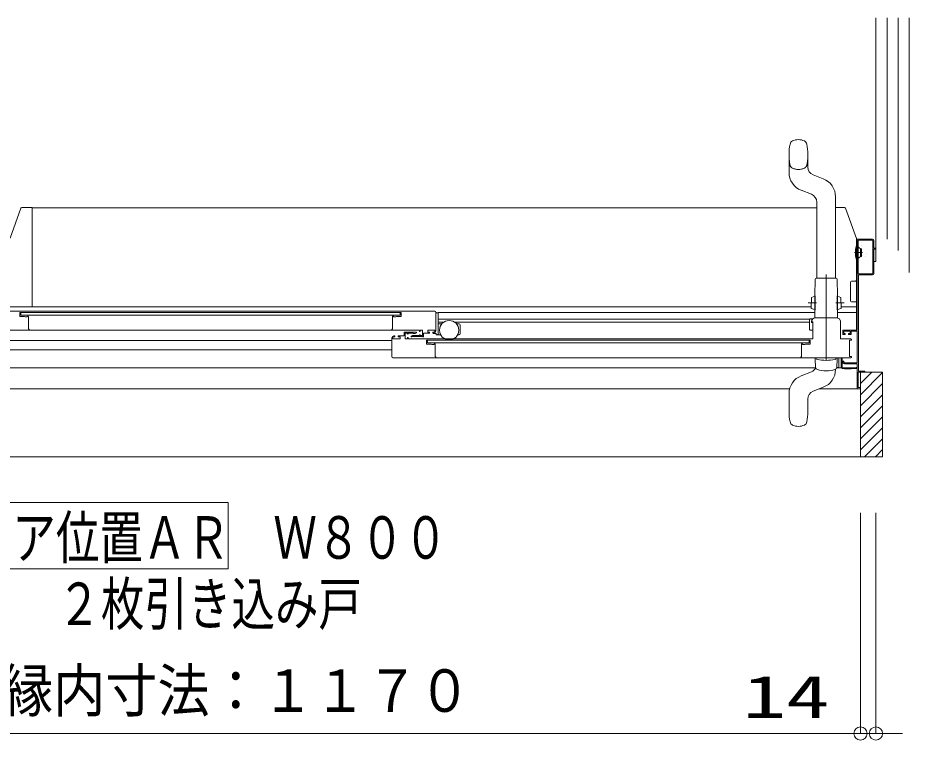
# Model space of a CAD drawing. Units: millimetres on the paper. Extents: x -305 to 305, y -152 to 152.
# Drawn here: x -152.2 to -111.93, y -52.55 to -19.93 of the extents above; entities that cross this region are included whole.
import ezdxf
from ezdxf.enums import TextEntityAlignment as Align

# ---------------------------------------------------------------- set-up
doc = ezdxf.new("R2010")
doc.units = ezdxf.units.MM
for name, pattern in [('DASHED2', [3, 2, -1]), ('LONG_CHAIN', [21, 18, -1, 1, -1]), ('LONG_DOUBLE_CHAIN', [21.8, 18, -1, 0.6, -0.6, 0.6, -1])]:
    doc.linetypes.add(name, pattern=pattern)
doc.layers.add('0-0_0', color=7, linetype='Continuous', lineweight=9)
doc.layers.add('0-1_VIEW0001', color=7, linetype='Continuous', lineweight=9)
doc.styles.add('ＭＳ ゴシック', font='')
doc.styles.get('ＭＳ ゴシック').set_extended_font_data('MS Gothic')

# ---------------------------------------------------------------- blocks, each defined once
blk = doc.blocks.new('_ORIGIN')
at = {"layer": '0-0_0'}
blk.add_line((0, 0), (-1, 0), dxfattribs=at)
blk.add_circle((0, 0), 0.5, dxfattribs=at)

msp = doc.modelspace()

# ---------------------------------------------------------------- linework, layer by layer
at = {"layer": '0-0_0'}
for p, q in [((-114.134, -42.287), (-114.134, -52.246)), ((-113.434, -42.287), (-113.434, -52.246)), ((-114.734, -52.246), (-172.029, -52.246)), ((-114.734, -52.246), (-115.334, -52.246)), ((-113.434, -52.246), (-114.134, -52.246)), ((-112.834, -52.246), (-112.234, -52.246))]:
    msp.add_line(p, q, dxfattribs=at)
msp.add_lwpolyline([(-114.134, -42.287), (-114.134, -52.246), (-119.382, -52.246)], dxfattribs=at)
at = {"layer": '0-1_VIEW0001'}
for p, q in [((-113.434, -30.926), (-113.434, -19.926)), ((-112.934, -29.926), (-112.934, -19.926)), ((-112.434, -19.926), (-112.434, -29.926)), ((-112.434, -29.926), (-112.434, -19.926)), ((-152.543, -29.875), (-152.061, -28.525)), ((-152.014, -28.492), (-151.549, -28.492)), ((-151.549, -30.203), (-151.549, -28.492)), ((-114.319, -31.774), (-114.319, -29.892)), ((-114.319, -29.926), (-113.584, -29.926)), ((-114.234, -31.466), (-114.234, -29.986)), ((-114.219, -29.971), (-113.594, -29.971)), ((-113.579, -29.986), (-113.579, -31.466)), ((-113.534, -29.976), (-113.534, -30.326)), ((-112.434, -29.926), (-112.434, -30.426)), ((-151.549, -32.949), (-151.549, -30.205)), ((-114.322, -30.226), (-114.309, -30.226)), ((-114.284, -30.226), (-114.304, -30.226)), ((-114.269, -30.309), (-114.25, -30.309)), ((-114.134, -30.351), (-114.213, -30.292)), ((-114.134, -30.701), (-114.134, -30.351)), ((-114.084, -30.351), (-114.134, -30.351)), ((-114.084, -30.351), (-114.084, -30.701)), ((-113.534, -30.326), (-113.459, -30.326)), ((-113.534, -30.366), (-113.534, -31.476)), ((-113.434, -30.926), (-113.434, -30.526)), ((-114.284, -30.826), (-114.304, -30.826)), ((-114.269, -30.744), (-114.25, -30.744)), ((-114.134, -30.701), (-114.213, -30.761)), ((-114.084, -30.701), (-114.134, -30.701)), ((-113.534, -30.926), (-113.434, -30.926)), ((-114.307, -34.026), (-114.307, -31.755)), ((-113.594, -31.481), (-114.219, -31.481)), ((-114.584, -32.702), (-114.584, -31.864)), ((-114.369, -31.815), (-114.534, -31.815)), ((-151.549, -32.977), (-151.549, -32.949)), ((-114.307, -32.752), (-114.535, -32.752)), ((-153.434, -33.176), (-133.359, -33.176)), ((-152.114, -33.241), (-152.114, -33.401)), ((-134.889, -33.231), (-152.104, -33.231)), ((-152.104, -33.411), (-151.924, -33.411)), ((-152.064, -33.356), (-152.064, -33.231)), ((-152.064, -33.356), (-134.929, -33.356)), ((-151.905, -33.415), (-151.867, -33.43)), ((-151.764, -33.406), (-151.764, -33.401)), ((-151.754, -33.391), (-151.753, -33.391)), ((-151.746, -33.393), (-151.732, -33.402)), ((-151.724, -33.415), (-151.724, -33.981)), ((-135.269, -33.415), (-135.269, -33.981)), ((-135.248, -33.394), (-135.262, -33.402)), ((-135.239, -33.391), (-135.24, -33.391)), ((-135.229, -33.406), (-135.229, -33.401)), ((-135.088, -33.415), (-135.127, -33.43)), ((-134.889, -33.411), (-135.07, -33.411)), ((-134.929, -33.231), (-134.929, -33.356)), ((-134.879, -33.241), (-134.879, -33.401)), ((-133.309, -34.066), (-133.309, -33.226)), ((-133.239, -33.241), (-133.284, -33.241)), ((-133.214, -34.211), (-133.214, -33.227)), ((-151.861, -33.431), (-151.789, -33.431)), ((-135.269, -33.426), (-135.269, -33.451)), ((-135.132, -33.431), (-135.204, -33.431)), ((-133.046, -33.746), (-133.214, -33.746)), ((-132.966, -33.672), (-133.209, -33.672)), ((-116.434, -33.672), (-132.462, -33.672)), ((-132.264, -33.746), (-132.382, -33.746)), ((-132.214, -34.186), (-132.214, -33.796)), ((-116.344, -33.686), (-116.284, -33.686)), ((-116.319, -33.651), (-116.299, -33.651)), ((-116.284, -33.666), (-116.284, -34.411)), ((-153.643, -34.026), (-134.059, -34.026)), ((-151.714, -33.991), (-151.694, -33.991)), ((-151.684, -34.001), (-151.684, -34.011)), ((-135.309, -34.001), (-135.309, -34.011)), ((-135.279, -33.991), (-135.299, -33.991)), ((-134.251, -34.186), (-134.324, -34.186)), ((-134.192, -34.154), (-134.244, -34.184)), ((-134.059, -34.036), (-134.059, -34.076)), ((-134.049, -34.086), (-134.029, -34.086)), ((-134.019, -34.076), (-134.019, -34.036)), ((-134.009, -34.026), (-133.929, -34.026)), ((-133.914, -34.041), (-133.914, -34.261)), ((-133.869, -34.306), (-133.869, -34.181)), ((-133.854, -34.166), (-133.609, -34.166)), ((-133.684, -34.111), (-133.684, -34.051)), ((-133.609, -34.126), (-133.669, -34.126)), ((-133.659, -34.026), (-133.384, -34.026)), ((-133.599, -34.156), (-133.599, -34.136)), ((-133.449, -34.136), (-133.449, -34.156)), ((-133.409, -34.126), (-133.439, -34.126)), ((-133.439, -34.166), (-133.409, -34.166)), ((-133.434, -34.176), (-133.329, -34.176)), ((-133.359, -34.051), (-133.359, -34.076)), ((-133.304, -34.211), (-133.304, -34.201)), ((-116.409, -34.024), (-116.284, -34.024)), ((-114.559, -34.076), (-114.559, -34.226)), ((-172.364, -34.492), (-135.309, -34.492)), ((-135.309, -35.226), (-135.309, -34.386)), ((-135.209, -34.286), (-135.179, -34.286)), ((-135.179, -34.326), (-135.209, -34.326)), ((-135.169, -34.291), (-135.169, -34.316)), ((-135.169, -34.296), (-135.169, -34.316)), ((-134.934, -34.426), (-134.934, -34.326)), ((-134.934, -34.401), (-134.934, -34.341)), ((-116.299, -34.426), (-134.559, -34.426)), ((-134.434, -34.313), (-134.434, -34.316)), ((-134.419, -34.331), (-134.404, -34.331)), ((-134.385, -34.316), (-133.934, -34.316)), ((-134.074, -34.276), (-134.269, -34.276)), ((-134.059, -34.251), (-134.059, -34.261)), ((-134.019, -34.261), (-134.019, -34.251)), ((-133.929, -34.276), (-134.004, -34.276)), ((-133.914, -34.331), (-133.894, -34.331)), ((-133.739, -34.481), (-116.404, -34.481)), ((-133.689, -34.606), (-133.689, -34.481)), ((-133.689, -34.606), (-116.454, -34.606)), ((-133.239, -34.236), (-133.279, -34.236)), ((-133.239, -34.236), (-133.101, -34.236)), ((-132.328, -34.236), (-132.264, -34.236)), ((-116.454, -34.606), (-116.454, -34.481)), ((-116.404, -34.481), (-116.404, -34.651)), ((-114.574, -34.426), (-115.034, -34.426)), ((-115.004, -34.432), (-115.004, -34.431)), ((-135.309, -34.922), (-172.264, -34.922)), ((-135.309, -34.664), (-135.309, -34.684)), ((-133.53, -34.665), (-133.492, -34.68)), ((-133.486, -34.681), (-133.414, -34.681)), ((-133.389, -34.656), (-133.389, -34.651)), ((-133.379, -34.641), (-133.378, -34.641)), ((-133.371, -34.644), (-133.356, -34.652)), ((-133.349, -34.665), (-133.349, -35.231)), ((-116.773, -34.644), (-116.787, -34.652)), ((-116.764, -34.641), (-116.765, -34.641)), ((-116.754, -34.656), (-116.754, -34.651)), ((-116.657, -34.681), (-116.729, -34.681)), ((-116.613, -34.665), (-116.652, -34.68)), ((-116.414, -34.661), (-116.595, -34.661)), ((-114.574, -35.276), (-135.259, -35.276)), ((-133.339, -35.241), (-133.319, -35.241)), ((-133.309, -35.251), (-133.309, -35.276)), ((-116.184, -35.276), (-116.184, -35.351)), ((-116.184, -35.351), (-116.166, -35.699)), ((-115.202, -35.699), (-115.184, -35.351)), ((-115.184, -35.351), (-115.184, -35.276)), ((-115.004, -35.711), (-115.004, -35.276)), ((-114.957, -35.277), (-114.957, -35.756)), ((-172.434, -35.737), (-116.155, -35.737)), ((-116.075, -35.812), (-116.076, -35.812)), ((-115.21, -35.737), (-114.309, -35.737)), ((-115.206, -35.724), (-115.104, -35.724)), ((-114.957, -35.756), (-114.859, -35.776)), ((-114.859, -35.501), (-114.284, -35.501)), ((-114.854, -35.776), (-114.557, -35.776)), ((-114.557, -35.756), (-114.332, -35.756)), ((-114.557, -35.776), (-114.557, -35.756)), ((-114.307, -35.731), (-114.307, -35.696)), ((-116.806, -36.089), (-116.346, -35.906)), ((-113.134, -35.926), (-114.234, -35.926)), ((-114.234, -35.926), (-114.234, -36.626)), ((-113.949, -35.926), (-114.219, -35.926)), ((-114.134, -39.747), (-114.134, -35.926)), ((-114.134, -36.446), (-113.614, -35.926)), ((-114.134, -36.946), (-113.134, -35.947)), ((-113.134, -39.747), (-113.134, -35.926)), ((-114.234, -36.626), (-114.134, -36.626)), ((-114.134, -37.446), (-113.134, -36.446)), ((-114.134, -36.641), (-114.134, -36.661)), ((-172.434, -36.677), (-117.33, -36.677)), ((-117.359, -37.701), (-117.359, -36.902)), ((-116.272, -36.791), (-116.07, -36.711)), ((-114.134, -36.678), (-115.988, -36.678)), ((-114.134, -37.946), (-113.134, -36.947)), ((-116.509, -37.14), (-116.509, -37.701)), ((-114.134, -38.447), (-113.134, -37.447)), ((-114.134, -38.941), (-113.134, -37.941)), ((-114.134, -39.436), (-113.134, -38.436)), ((-113.95, -39.747), (-113.134, -38.931)), ((-113.455, -39.747), (-113.134, -39.426)), ((-173.609, -39.747), (-113.134, -39.747)), ((-154.696, -41.809), (-142.696, -41.809)), ((-142.696, -44.809), (-142.696, -41.809)), ((-154.696, -44.809), (-142.696, -44.809))]:
    msp.add_line(p, q, dxfattribs=at)
at = {"layer": '0-1_VIEW0001', "linetype": 'LONG_DOUBLE_CHAIN'}
for p, q in [((-111.934, -19.926), (-111.934, -31.426)), ((-114.404, -30.526), (-114.036, -30.526))]:
    msp.add_line(p, q, dxfattribs=at)
at = {"layer": '0-1_VIEW0001', "color": 5}
for p, q in [((-117.36, -26.101), (-117.36, -26.901)), ((-116.51, -26.101), (-116.51, -26.663)), ((-115.813, -27.194), (-116.273, -27.011)), ((-116.347, -27.896), (-116.807, -27.714)), ((-115.26, -31.676), (-115.26, -28.007)), ((-116.11, -28.502), (-151.549, -28.502)), ((-116.11, -31.676), (-116.11, -28.245)), ((-114.854, -28.492), (-115.26, -28.492)), ((-114.319, -29.892), (-114.807, -28.525)), ((-116.191, -32.476), (-116.185, -31.726)), ((-116.135, -31.676), (-115.235, -31.676)), ((-115.185, -31.726), (-115.178, -32.484)), ((-116.352, -32.55), (-116.356, -33.05)), ((-116.197, -32.501), (-116.352, -32.55)), ((-116.202, -33.126), (-116.196, -32.476)), ((-116.196, -32.476), (-116.181, -32.476)), ((-116.187, -33.126), (-116.181, -32.476)), ((-115.183, -33.119), (-115.189, -32.484)), ((-115.189, -32.484), (-115.173, -32.484)), ((-115.168, -33.119), (-115.173, -32.484)), ((-115.173, -32.501), (-115.018, -32.55)), ((-115.018, -32.55), (-115.013, -33.05)), ((-116.356, -32.977), (-152.549, -32.977)), ((-114.307, -32.977), (-115.014, -32.977)), ((-133.209, -33.227), (-116.198, -33.227)), ((-116.202, -33.101), (-116.356, -33.05)), ((-116.202, -33.126), (-116.187, -33.126)), ((-116.2, -33.476), (-116.197, -33.126)), ((-115.168, -33.119), (-115.183, -33.119)), ((-115.173, -33.119), (-115.17, -33.476)), ((-115.172, -33.227), (-114.307, -33.227)), ((-115.168, -33.101), (-115.013, -33.05)), ((-133.209, -33.532), (-116.429, -33.532)), ((-116.434, -33.546), (-116.434, -34.001)), ((-116.409, -33.524), (-116.307, -33.524)), ((-116.344, -33.686), (-116.344, -33.626)), ((-116.334, -33.626), (-116.334, -33.636)), ((-115.184, -33.476), (-116.185, -33.476)), ((-115.186, -33.476), (-115.184, -33.476)), ((-115.034, -34.426), (-115.034, -33.626)), ((-116.07, -36.711), (-115.813, -36.609))]:
    msp.add_line(p, q, dxfattribs=at)
at = {"layer": '0-1_VIEW0001', "color": 2}
for p, q in [((-114.078, -30.204), (-114.078, -30.204)), ((-113.863, -30.564), (-113.864, -30.564)), ((-114.033, -30.646), (-114.033, -30.646)), ((-113.896, -30.694), (-113.896, -30.694))]:
    msp.add_line(p, q, dxfattribs=at)
at = {"layer": '0-1_VIEW0001', "color": 5, "linetype": 'LONG_CHAIN'}
for p, q in [((-115.685, -35.407), (-115.685, -31.515)), ((-115.685, -35.407), (-115.685, -31.515)), ((-115.685, -35.407), (-115.685, -31.688)), ((-115.685, -35.407), (-115.685, -31.688)), ((-116.116, -32.802), (-116.504, -32.799)), ((-115.254, -32.802), (-114.865, -32.799))]:
    msp.add_line(p, q, dxfattribs=at)
at = {"layer": '0-1_VIEW0001'}
for points in [[(-151.774, -28.492), (-151.773, -28.492), (-151.772, -28.492), (-151.77, -28.492)], [(-114.559, -34.226), (-114.679, -34.226), (-114.679, -34.176), (-114.604, -34.176), (-114.604, -34.076), (-114.889, -34.076), (-114.889, -34.176), (-114.829, -34.176), (-114.829, -34.226), (-114.934, -34.226), (-114.934, -34.026), (-114.284, -34.026), (-114.284, -29.926)], [(-113.584, -29.926), (-113.549, -29.941), (-113.534, -29.976)], [(-113.459, -30.326), (-113.459, -30.366), (-113.534, -30.366)], [(-114.369, -31.815), (-114.367, -31.815), (-114.36, -31.815), (-114.348, -31.812), (-114.336, -31.806), (-114.327, -31.798), (-114.321, -31.787), (-114.32, -31.779), (-114.319, -31.774)], [(-113.584, -31.526), (-114.229, -31.526), (-114.229, -35.886), (-113.934, -35.886), (-113.934, -35.926)], [(-113.534, -31.476), (-113.549, -31.512), (-113.584, -31.526)], [(-135.262, -33.402), (-135.267, -33.407), (-135.269, -33.415)], [(-135.24, -33.391), (-135.244, -33.392), (-135.248, -33.394)], [(-135.229, -33.401), (-135.232, -33.394), (-135.239, -33.391)], [(-135.204, -33.431), (-135.222, -33.424), (-135.229, -33.406)], [(-135.07, -33.411), (-135.079, -33.412), (-135.088, -33.415)], [(-134.889, -33.231), (-134.882, -33.234), (-134.879, -33.241)], [(-134.879, -33.401), (-134.882, -33.408), (-134.889, -33.411)], [(-133.309, -33.226), (-133.324, -33.191), (-133.359, -33.176)], [(-135.127, -33.43), (-135.129, -33.431), (-135.132, -33.431)], [(-116.299, -33.651), (-116.289, -33.656), (-116.284, -33.666)], [(-135.299, -33.991), (-135.306, -33.994), (-135.309, -34.001)], [(-135.309, -34.011), (-135.305, -34.022), (-135.294, -34.026)], [(-135.269, -33.981), (-135.272, -33.988), (-135.279, -33.991)], [(-134.934, -34.326), (-135.019, -34.326), (-135.019, -34.286), (-134.749, -34.286), (-134.749, -34.126), (-134.199, -34.126)], [(-134.599, -34.201), (-134.599, -34.166), (-134.704, -34.166), (-134.704, -34.426), (-134.599, -34.426), (-134.599, -34.366), (-134.559, -34.366), (-134.559, -34.426)], [(-134.559, -34.201), (-134.579, -34.221), (-134.599, -34.201)], [(-134.344, -34.166), (-134.559, -34.166), (-134.559, -34.201)], [(-134.324, -34.186), (-134.331, -34.183), (-134.334, -34.176), (-134.337, -34.169), (-134.344, -34.166)], [(-134.244, -34.184), (-134.247, -34.186), (-134.251, -34.186)], [(-134.199, -34.126), (-134.185, -34.137), (-134.192, -34.154)], [(-134.069, -34.026), (-134.062, -34.029), (-134.059, -34.036)], [(-134.059, -34.076), (-134.056, -34.083), (-134.049, -34.086)], [(-134.029, -34.086), (-134.022, -34.083), (-134.019, -34.076)], [(-134.019, -34.036), (-134.016, -34.029), (-134.009, -34.026)], [(-133.929, -34.026), (-133.919, -34.031), (-133.914, -34.041)], [(-133.869, -34.181), (-133.865, -34.171), (-133.854, -34.166)], [(-133.684, -34.051), (-133.677, -34.034), (-133.659, -34.026)], [(-133.669, -34.126), (-133.68, -34.122), (-133.684, -34.111)], [(-133.599, -34.136), (-133.602, -34.129), (-133.609, -34.126)], [(-133.609, -34.166), (-133.602, -34.163), (-133.599, -34.156)], [(-133.439, -34.126), (-133.446, -34.129), (-133.449, -34.136)], [(-133.449, -34.156), (-133.446, -34.163), (-133.439, -34.166)], [(-133.409, -34.166), (-133.339, -34.137), (-133.309, -34.066)], [(-133.359, -34.076), (-133.374, -34.112), (-133.409, -34.126)], [(-133.384, -34.026), (-133.367, -34.034), (-133.359, -34.051)], [(-114.284, -35.501), (-114.284, -34.076), (-114.559, -34.076)], [(-135.309, -34.386), (-135.28, -34.316), (-135.209, -34.286)], [(-135.209, -34.326), (-135.245, -34.341), (-135.259, -34.376)], [(-135.259, -34.376), (-135.259, -34.426), (-134.934, -34.426)], [(-135.179, -34.286), (-135.172, -34.289), (-135.169, -34.296)], [(-135.169, -34.316), (-135.172, -34.323), (-135.179, -34.326)], [(-134.427, -34.3), (-134.432, -34.305), (-134.434, -34.313)], [(-134.434, -34.316), (-134.43, -34.327), (-134.419, -34.331)], [(-134.292, -34.266), (-134.369, -34.266), (-134.427, -34.3)], [(-134.404, -34.331), (-134.398, -34.329), (-134.395, -34.324), (-134.391, -34.318), (-134.385, -34.316)], [(-134.269, -34.276), (-134.275, -34.275), (-134.28, -34.271), (-134.285, -34.268), (-134.292, -34.266)], [(-134.059, -34.261), (-134.064, -34.272), (-134.074, -34.276)], [(-134.019, -34.251), (-134.039, -34.231), (-134.059, -34.251)], [(-134.004, -34.276), (-134.015, -34.272), (-134.019, -34.261)], [(-133.934, -34.316), (-133.927, -34.318), (-133.924, -34.324)], [(-133.914, -34.261), (-133.919, -34.272), (-133.929, -34.276)], [(-133.924, -34.324), (-133.92, -34.329), (-133.914, -34.331)], [(-133.894, -34.331), (-133.877, -34.324), (-133.869, -34.306)], [(-133.739, -34.481), (-133.739, -34.661), (-133.549, -34.661)], [(-116.284, -34.411), (-116.289, -34.422), (-116.299, -34.426)], [(-114.544, -35.226), (-114.634, -35.226), (-114.634, -34.476), (-114.544, -34.476)], [(-114.544, -34.476), (-114.537, -34.473), (-114.534, -34.466), (-114.546, -34.438), (-114.574, -34.426)], [(-133.549, -34.661), (-133.539, -34.662), (-133.53, -34.665)], [(-133.492, -34.68), (-133.489, -34.681), (-133.486, -34.681)], [(-133.414, -34.681), (-133.397, -34.674), (-133.389, -34.656)], [(-133.389, -34.651), (-133.386, -34.644), (-133.379, -34.641)], [(-133.378, -34.641), (-133.374, -34.642), (-133.371, -34.644)], [(-133.356, -34.652), (-133.351, -34.657), (-133.349, -34.665)], [(-116.794, -34.665), (-116.794, -35.241), (-116.834, -35.241), (-116.834, -35.276)], [(-116.787, -34.652), (-116.792, -34.657), (-116.794, -34.665)], [(-116.765, -34.641), (-116.769, -34.642), (-116.773, -34.644)], [(-116.754, -34.651), (-116.757, -34.644), (-116.764, -34.641)], [(-116.729, -34.681), (-116.747, -34.674), (-116.754, -34.656)], [(-116.652, -34.68), (-116.654, -34.681), (-116.657, -34.681)], [(-116.595, -34.661), (-116.604, -34.662), (-116.613, -34.665)], [(-116.404, -34.651), (-116.407, -34.658), (-116.414, -34.661)], [(-135.259, -35.276), (-135.295, -35.262), (-135.309, -35.226)], [(-133.349, -35.231), (-133.346, -35.238), (-133.339, -35.241)], [(-133.319, -35.241), (-133.312, -35.244), (-133.309, -35.251)], [(-115.104, -35.276), (-115.104, -35.726), (-115.019, -35.726)], [(-114.934, -35.476), (-114.934, -35.426), (-114.884, -35.426), (-114.884, -35.476)], [(-114.574, -35.276), (-114.546, -35.265), (-114.534, -35.236), (-114.537, -35.229), (-114.544, -35.226)], [(-114.859, -35.551), (-114.912, -35.529), (-114.934, -35.476)], [(-114.884, -35.476), (-114.877, -35.494), (-114.859, -35.501)], [(-114.284, -36.678), (-114.284, -35.551), (-114.859, -35.551)]]:
    msp.add_lwpolyline(points, dxfattribs=at)
at = {"layer": '0-1_VIEW0001', "color": 5}
for points in [[(-116.334, -33.636), (-116.33, -33.647), (-116.319, -33.651)], [(-115.034, -33.626), (-115.078, -33.52), (-115.184, -33.476)]]:
    msp.add_lwpolyline(points, dxfattribs=at)
at = {"layer": '0-1_VIEW0001'}
msp.add_circle((-132.714, -34.031), 0.438, dxfattribs=at)
at = {"layer": '0-1_VIEW0001', "color": 5}
for centre, radius, start, end in [((-114.953, -26.101), 2.408, 168.6588, 180), ((-117.117, -25.667), 0.2, 115.34, 168.6588), ((-116.935, -26.051), 0.625, 64.66, 115.34), ((-116.753, -25.667), 0.2, 11.3412, 64.66), ((-118.918, -26.101), 2.408, 360, 11.3412), ((-116.485, -26.901), 0.875, 180, 248.3964), ((-116.135, -26.663), 0.375, 180, 248.3964), ((-116.135, -28.007), 0.875, 0, 68.3964), ((-116.485, -28.245), 0.375, 0, 68.3964), ((-114.854, -28.542), 0.05, 19.6538, 90), ((-116.135, -31.726), 0.05, 90, 180), ((-115.235, -31.726), 0.05, 0, 90), ((-116.409, -33.549), 0.025, 90, 180), ((-116.409, -33.549), 0.025, 90, 180), ((-116.184, -33.626), 0.16, 140.1616, 180), ((-116.184, -33.626), 0.15, 89.548, 180), ((-116.081, -35.31), 0.0485, 177.5028, 257.3444), ((-115.685, -33.073), 2.321, 259.9146, 280.0854), ((-115.289, -35.31), 0.0485, 282.6556, 2.4972), ((-116.135, -35.796), 0.875, 291.6036, 0)]:
    msp.add_arc(centre, radius, start, end, dxfattribs=at)
at = {"layer": '0-1_VIEW0001', "color": 5, "linetype": 'DASHED2'}
for centre, radius, start, end in [((-114.953, -26.101), 2.408, 180, 191.3412), ((-118.918, -26.101), 2.408, 348.6588, 360), ((-117.117, -26.535), 0.2, 191.3412, 244.66), ((-116.753, -26.535), 0.2, 295.34, 348.6588), ((-116.935, -26.151), 0.625, 244.66, 295.34)]:
    msp.add_arc(centre, radius, start, end, dxfattribs=at)
at = {"layer": '0-1_VIEW0001'}
for centre, radius, start, end in [((-152.014, -28.542), 0.05, 90, 160.3462), ((-114.219, -29.986), 0.015, 90, 180), ((-113.594, -29.986), 0.015, 0, 90), ((-113.056, -30.526), 1.303, 167.576, 192.424), ((-114.304, -30.251), 0.025, 90, 167.576), ((-114.269, -30.294), 0.015, 180, 270), ((-114.25, -30.294), 0.015, 270, 340.5288), ((-114.222, -30.304), 0.015, 52.8391, 160.5288), ((-114.304, -30.801), 0.025, 192.424, 270), ((-114.269, -30.759), 0.015, 90, 180), ((-114.25, -30.759), 0.015, 19.4712, 90), ((-114.222, -30.749), 0.015, 199.4712, 307.1608), ((-114.219, -31.466), 0.015, 180, 270), ((-113.594, -31.466), 0.015, 270, 0), ((-114.534, -31.865), 0.05, 90, 180), ((-114.534, -32.702), 0.05, 180, 270), ((-152.104, -33.241), 0.01, 90, 180), ((-152.104, -33.401), 0.01, 180, 270), ((-151.924, -33.461), 0.05, 68.1986, 90), ((-151.789, -33.406), 0.025, 270, 0), ((-151.754, -33.401), 0.01, 90, 180), ((-151.753, -33.406), 0.015, 59.0362, 90), ((-151.739, -33.415), 0.015, 0, 59.0362), ((-133.284, -33.226), 0.015, 180, 270), ((-133.239, -33.266), 0.025, 0, 90), ((-151.861, -33.416), 0.015, 248.1986, 270), ((-132.264, -33.796), 0.05, 0, 90), ((-151.714, -33.981), 0.01, 180, 270), ((-151.699, -34.011), 0.015, 270, 0), ((-151.694, -34.001), 0.01, 0, 90), ((-133.329, -34.201), 0.025, 0, 90), ((-133.279, -34.211), 0.025, 180, 270), ((-133.239, -34.211), 0.025, 270, 0), ((-132.264, -34.186), 0.05, 270, 0), ((-116.409, -33.999), 0.025, 180, 270), ((-116.409, -33.999), 0.025, 180, 270), ((-116.484, -35.558), 0.375, 291.6036, 330.896), ((-116.041, -35.692), 0.125, 183.001, 254.0572), ((-115.684, -34.446), 1.421, 254.0189, 285.983), ((-115.327, -35.692), 0.125, 285.9462, 356.9989), ((-115.019, -35.711), 0.015, 270, 0), ((-114.854, -35.751), 0.025, 258.6901, 270), ((-114.332, -35.731), 0.025, 270, 0), ((-116.484, -36.902), 0.875, 111.6036, 180), ((-116.134, -37.14), 0.375, 111.6036, 180), ((-114.952, -37.701), 2.408, 180, 191.3412), ((-118.917, -37.701), 2.408, 348.6588, 0), ((-117.116, -38.135), 0.2, 191.3412, 244.66), ((-116.752, -38.135), 0.2, 295.34, 348.6588), ((-116.934, -37.751), 0.625, 244.66, 295.34)]:
    msp.add_arc(centre, radius, start, end, dxfattribs=at)
at = {"layer": '0-1_VIEW0001', "color": 2}
msp.add_arc((-115.685, -33.073), 2.321, 259.9146, 280.0854, dxfattribs=at)

# ---------------------------------------------------------------- block references
at = {"layer": '0-0_0', "xscale": 0.6, "yscale": 0.6}
msp.add_blockref('_ORIGIN', (-114.134, -52.246), dxfattribs=at)
msp.add_blockref('_ORIGIN', (-114.134, -52.246), dxfattribs=at)
at = {"layer": '0-0_0', "xscale": 0.6, "yscale": 0.6, "rotation": 180}
msp.add_blockref('_ORIGIN', (-113.434, -52.246), dxfattribs=at)

# ---------------------------------------------------------------- texts
at = {"layer": '0-0_0', "style": 'ＭＳ ゴシック'}
for s, width, p in [('額縁内寸法：１１７０', 0.9, (-155.323, -51.843)), ('14', 1.5, (-119.453, -52.116))]:
    msp.add_text(s, height=1.921, dxfattribs=dict(at, width=width)).set_placement(p, align=Align.BOTTOM_LEFT)
at = {"layer": '0-1_VIEW0001', "style": 'ＭＳ ゴシック', "width": 0.75}
for s, p in [('ドア位置ＡＲ\u3000Ｗ８００', (-154.411, -44.929)), ('２枚引き込み戸', (-150.411, -47.926))]:
    msp.add_text(s, height=1.921, dxfattribs=at).set_placement(p, align=Align.BOTTOM_LEFT)

doc.saveas('drawing.dxf')
